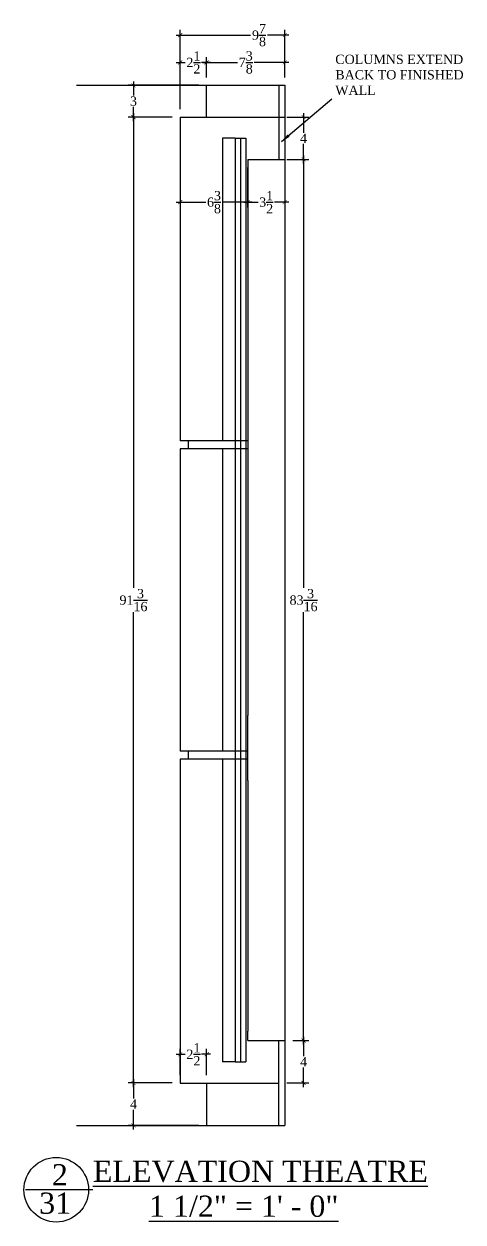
# Model space of a CAD drawing. Header units: inches. Extents: x -8 to 7069, y -18 to 1274.
# Drawn here: x 5334.5 to 5376, y 418.3 to 531.4 of the extents above; entities that cross this region are included whole.
import ezdxf

# ---------------------------------------------------------------- set-up
doc = ezdxf.new("R2010")
doc.units = ezdxf.units.IN
doc.header["$MEASUREMENT"] = 0
doc.layers.add('VIEWPORT', color=7, linetype='Continuous')
doc.styles.add('BOOKMAN', font='BOOKOS.TTF')
doc.dimstyles.new('SACHI-1-1-2', dxfattribs={"dimtxt": 0.875, "dimasz": 0.375, "dimexe": 0.5, "dimexo": 0.75, "dimgap": 0.09, "dimtad": 0, "dimtih": 1, "dimtoh": 1, "dimdec": 5, "dimzin": 3, "dimdsep": 46, "dimlunit": 5, "dimtxsty": 'BOOKMAN', "dimblk": 'ARCHTICK', "dimcen": 0, "dimdle": 0.375, "dimclrd": 5, "dimclre": 5, "dimclrt": 5, "dimadec": 1, "dimazin": 0, "dimtfac": 1, "dimtdec": 5, "dimtofl": 0, "dimtmove": 0, "dimatfit": 3, "dimfxl": 0, "dimtolj": 1, "dimtzin": 0, "dimarcsym": 0})

# ---------------------------------------------------------------- blocks, each defined once
blk = doc.blocks.new('_ARCHTICK')
at = {"color": 0, "linetype": 'ByBlock', "const_width": 0.15}
blk.add_lwpolyline([(-0.5, -0.5), (0.5, 0.5)], dxfattribs=at)
blk = doc.blocks.new('*D702')
at = {"layer": 'Defpoints', "color": 0}
for p in [(5349.27, 522.64), (5344.86, 431.45), (5349.27, 431.45)]:
    blk.add_point(p, dxfattribs=at)
at = {"layer": 'VIEWPORT', "color": 5, "lineweight": -2}
for p, q in [((5348.52, 522.64), (5344.36, 522.64)), ((5344.86, 523.01), (5344.86, 478.19)), ((5344.86, 431.07), (5344.86, 475.89)), ((5348.52, 431.45), (5344.36, 431.45))]:
    blk.add_line(p, q, dxfattribs=at)
at = {"layer": 'VIEWPORT', "color": 5, "lineweight": -2, "xscale": 0.375, "yscale": 0.375, "zscale": 0.375}
for p, rotation in [((5344.86, 522.64), 90), ((5344.86, 431.45), 270)]:
    blk.add_blockref('_ARCHTICK', p, dxfattribs=dict(at, rotation=rotation))
at = {"layer": 'VIEWPORT', "color": 5, "insert": (5344.86, 477.04), "char_height": 0.875, "attachment_point": 5, "style": 'BOOKMAN'}
blk.add_mtext('\\A1;91{\\H1.000000x;\\S3/16;}', dxfattribs=at)
blk = doc.blocks.new('*D703')
at = {"layer": 'Defpoints', "color": 0}
for p in [(5349.27, 431.45), (5344.86, 427.45), (5351.77, 427.45)]:
    blk.add_point(p, dxfattribs=at)
at = {"layer": 'VIEWPORT', "color": 5, "lineweight": -2}
for p, q in [((5348.52, 431.45), (5344.36, 431.45)), ((5344.86, 431.82), (5344.86, 429.98)), ((5344.86, 427.07), (5344.86, 428.92)), ((5351.02, 427.45), (5344.36, 427.45))]:
    blk.add_line(p, q, dxfattribs=at)
at = {"layer": 'VIEWPORT', "color": 5, "lineweight": -2, "xscale": 0.375, "yscale": 0.375, "zscale": 0.375}
for p, rotation in [((5344.86, 431.45), 90), ((5344.86, 427.45), 270)]:
    blk.add_blockref('_ARCHTICK', p, dxfattribs=dict(at, rotation=rotation))
at = {"layer": 'VIEWPORT', "color": 5, "insert": (5344.86, 429.45), "char_height": 0.875, "attachment_point": 5, "style": 'BOOKMAN'}
blk.add_mtext('\\A1;4', dxfattribs=at)
blk = doc.blocks.new('*D704')
at = {"layer": 'Defpoints', "color": 0}
for p in [(5344.86, 525.64), (5351.77, 525.64), (5349.27, 522.64)]:
    blk.add_point(p, dxfattribs=at)
at = {"layer": 'VIEWPORT', "color": 5, "lineweight": -2}
for p, q in [((5344.86, 526.01), (5344.86, 524.68)), ((5351.02, 525.64), (5344.36, 525.64)), ((5348.52, 522.64), (5344.36, 522.64)), ((5344.86, 522.26), (5344.86, 523.59))]:
    blk.add_line(p, q, dxfattribs=at)
at = {"layer": 'VIEWPORT', "color": 5, "lineweight": -2, "xscale": 0.375, "yscale": 0.375, "zscale": 0.375}
for p, rotation in [((5344.86, 525.64), 90), ((5344.86, 522.64), 270)]:
    blk.add_blockref('_ARCHTICK', p, dxfattribs=dict(at, rotation=rotation))
at = {"layer": 'VIEWPORT', "color": 5, "insert": (5344.86, 524.14), "char_height": 0.875, "attachment_point": 5, "style": 'BOOKMAN'}
blk.add_mtext('\\A1;3', dxfattribs=at)
blk = doc.blocks.new('*D705')
at = {"layer": 'Defpoints', "color": 0}
for p in [(5349.27, 518.64), (5355.64, 518.64), (5349.27, 514.61)]:
    blk.add_point(p, dxfattribs=at)
at = {"layer": 'VIEWPORT', "color": 5, "lineweight": -2}
for p, q in [((5349.27, 517.89), (5349.27, 514.11)), ((5355.64, 517.89), (5355.64, 514.11)), ((5348.89, 514.61), (5351.68, 514.61)), ((5356.02, 514.61), (5353.23, 514.61))]:
    blk.add_line(p, q, dxfattribs=at)
at = {"layer": 'VIEWPORT', "color": 5, "lineweight": -2, "xscale": 0.375, "yscale": 0.375, "zscale": 0.375, "rotation": 180}
blk.add_blockref('_ARCHTICK', (5349.27, 514.61), dxfattribs=at)
at = {"layer": 'VIEWPORT', "color": 5, "lineweight": -2, "xscale": 0.375, "yscale": 0.375, "zscale": 0.375}
blk.add_blockref('_ARCHTICK', (5355.64, 514.61), dxfattribs=at)
at = {"layer": 'VIEWPORT', "color": 5, "insert": (5352.46, 514.61), "char_height": 0.875, "attachment_point": 5, "style": 'BOOKMAN'}
blk.add_mtext('\\A1;6{\\H1.000000x;\\S3/8;}', dxfattribs=at)
blk = doc.blocks.new('*D706')
at = {"layer": 'Defpoints', "color": 0}
for p in [(5355.64, 518.64), (5359.14, 518.64), (5359.14, 514.61)]:
    blk.add_point(p, dxfattribs=at)
at = {"layer": 'VIEWPORT', "color": 5, "lineweight": -2}
for p, q in [((5355.64, 517.89), (5355.64, 514.11)), ((5359.14, 517.89), (5359.14, 514.11)), ((5355.27, 514.61), (5356.62, 514.61)), ((5359.52, 514.61), (5358.17, 514.61))]:
    blk.add_line(p, q, dxfattribs=at)
at = {"layer": 'VIEWPORT', "color": 5, "lineweight": -2, "xscale": 0.375, "yscale": 0.375, "zscale": 0.375, "rotation": 180}
blk.add_blockref('_ARCHTICK', (5355.64, 514.61), dxfattribs=at)
at = {"layer": 'VIEWPORT', "color": 5, "lineweight": -2, "xscale": 0.375, "yscale": 0.375, "zscale": 0.375}
blk.add_blockref('_ARCHTICK', (5359.14, 514.61), dxfattribs=at)
at = {"layer": 'VIEWPORT', "color": 5, "insert": (5357.39, 514.61), "char_height": 0.875, "attachment_point": 5, "style": 'BOOKMAN'}
blk.add_mtext('\\A1;3{\\H1.000000x;\\S1/2;}', dxfattribs=at)
blk = doc.blocks.new('*D707')
at = {"layer": 'Defpoints', "color": 0}
for p in [(5358.58, 522.64), (5358.58, 518.64), (5360.92, 518.64)]:
    blk.add_point(p, dxfattribs=at)
at = {"layer": 'VIEWPORT', "color": 5, "lineweight": -2}
for p, q in [((5359.33, 522.64), (5361.42, 522.64)), ((5360.92, 523.01), (5360.92, 521.16)), ((5360.92, 518.26), (5360.92, 520.11)), ((5359.33, 518.64), (5361.42, 518.64))]:
    blk.add_line(p, q, dxfattribs=at)
at = {"layer": 'VIEWPORT', "color": 5, "lineweight": -2, "xscale": 0.375, "yscale": 0.375, "zscale": 0.375}
for p, rotation in [((5360.92, 522.64), 90), ((5360.92, 518.64), 270)]:
    blk.add_blockref('_ARCHTICK', p, dxfattribs=dict(at, rotation=rotation))
at = {"layer": 'VIEWPORT', "color": 5, "insert": (5360.92, 520.64), "char_height": 0.875, "attachment_point": 5, "style": 'BOOKMAN'}
blk.add_mtext('\\A1;4', dxfattribs=at)
blk = doc.blocks.new('*D708')
at = {"layer": 'Defpoints', "color": 0}
for p in [(5358.58, 518.64), (5359.14, 435.45), (5360.92, 435.45)]:
    blk.add_point(p, dxfattribs=at)
at = {"layer": 'VIEWPORT', "color": 5, "lineweight": -2}
for p, q in [((5359.33, 518.64), (5361.42, 518.64)), ((5360.92, 519.01), (5360.92, 478.19)), ((5360.92, 435.07), (5360.92, 475.89)), ((5359.89, 435.45), (5361.42, 435.45))]:
    blk.add_line(p, q, dxfattribs=at)
at = {"layer": 'VIEWPORT', "color": 5, "lineweight": -2, "xscale": 0.375, "yscale": 0.375, "zscale": 0.375}
for p, rotation in [((5360.92, 518.64), 90), ((5360.92, 435.45), 270)]:
    blk.add_blockref('_ARCHTICK', p, dxfattribs=dict(at, rotation=rotation))
at = {"layer": 'VIEWPORT', "color": 5, "insert": (5360.92, 477.04), "char_height": 0.875, "attachment_point": 5, "style": 'BOOKMAN'}
blk.add_mtext('\\A1;83{\\H1.000000x;\\S3/16;}', dxfattribs=at)
blk = doc.blocks.new('*D709')
at = {"layer": 'Defpoints', "color": 0}
for p in [(5359.14, 435.45), (5358.58, 431.45), (5360.92, 431.45)]:
    blk.add_point(p, dxfattribs=at)
at = {"layer": 'VIEWPORT', "color": 5, "lineweight": -2}
for p, q in [((5360.92, 435.82), (5360.92, 433.98)), ((5359.89, 435.45), (5361.42, 435.45)), ((5360.92, 431.07), (5360.92, 432.92)), ((5359.33, 431.45), (5361.42, 431.45))]:
    blk.add_line(p, q, dxfattribs=at)
at = {"layer": 'VIEWPORT', "color": 5, "lineweight": -2, "xscale": 0.375, "yscale": 0.375, "zscale": 0.375}
for p, rotation in [((5360.92, 435.45), 90), ((5360.92, 431.45), 270)]:
    blk.add_blockref('_ARCHTICK', p, dxfattribs=dict(at, rotation=rotation))
at = {"layer": 'VIEWPORT', "color": 5, "insert": (5360.92, 433.45), "char_height": 0.875, "attachment_point": 5, "style": 'BOOKMAN'}
blk.add_mtext('\\A1;4', dxfattribs=at)
blk = doc.blocks.new('*D710')
at = {"layer": 'Defpoints', "color": 0}
for p in [(5351.77, 434.16), (5349.27, 431.45), (5351.77, 431.45)]:
    blk.add_point(p, dxfattribs=at)
at = {"layer": 'VIEWPORT', "color": 5, "lineweight": -2}
for p, q in [((5349.27, 432.2), (5349.27, 434.66)), ((5351.77, 432.2), (5351.77, 434.66)), ((5348.89, 434.16), (5349.74, 434.16)), ((5352.14, 434.16), (5351.29, 434.16))]:
    blk.add_line(p, q, dxfattribs=at)
at = {"layer": 'VIEWPORT', "color": 5, "lineweight": -2, "xscale": 0.375, "yscale": 0.375, "zscale": 0.375, "rotation": 180}
blk.add_blockref('_ARCHTICK', (5349.27, 434.16), dxfattribs=at)
at = {"layer": 'VIEWPORT', "color": 5, "lineweight": -2, "xscale": 0.375, "yscale": 0.375, "zscale": 0.375}
blk.add_blockref('_ARCHTICK', (5351.77, 434.16), dxfattribs=at)
at = {"layer": 'VIEWPORT', "color": 5, "insert": (5350.52, 434.16), "char_height": 0.875, "attachment_point": 5, "style": 'BOOKMAN'}
blk.add_mtext('\\A1;2{\\H1.000000x;\\S1/2;}', dxfattribs=at)
blk = doc.blocks.new('*D711')
at = {"layer": 'Defpoints', "color": 0}
for p in [(5359.14, 530.38), (5359.14, 525.64), (5349.27, 522.64)]:
    blk.add_point(p, dxfattribs=at)
at = {"layer": 'VIEWPORT', "color": 5, "lineweight": -2}
for p, q in [((5349.27, 523.39), (5349.27, 530.88)), ((5359.14, 526.39), (5359.14, 530.88)), ((5348.89, 530.38), (5355.92, 530.38)), ((5359.52, 530.38), (5357.51, 530.38))]:
    blk.add_line(p, q, dxfattribs=at)
at = {"layer": 'VIEWPORT', "color": 5, "lineweight": -2, "xscale": 0.375, "yscale": 0.375, "zscale": 0.375, "rotation": 180}
blk.add_blockref('_ARCHTICK', (5349.27, 530.38), dxfattribs=at)
at = {"layer": 'VIEWPORT', "color": 5, "lineweight": -2, "xscale": 0.375, "yscale": 0.375, "zscale": 0.375}
blk.add_blockref('_ARCHTICK', (5359.14, 530.38), dxfattribs=at)
at = {"layer": 'VIEWPORT', "color": 5, "insert": (5356.71, 530.38), "char_height": 0.875, "attachment_point": 5, "style": 'BOOKMAN'}
blk.add_mtext('\\A1;9{\\H1.000000x;\\S7/8;}', dxfattribs=at)
blk = doc.blocks.new('*D715')
at = {"layer": 'Defpoints', "color": 0}
for p in [(5359.14, 527.8), (5351.77, 525.64), (5359.14, 525.64)]:
    blk.add_point(p, dxfattribs=at)
at = {"layer": 'VIEWPORT', "color": 5, "lineweight": -2}
for p, q in [((5351.77, 526.39), (5351.77, 528.3)), ((5359.14, 526.39), (5359.14, 528.3)), ((5351.39, 527.8), (5354.68, 527.8)), ((5359.52, 527.8), (5356.24, 527.8))]:
    blk.add_line(p, q, dxfattribs=at)
at = {"layer": 'VIEWPORT', "color": 5, "lineweight": -2, "xscale": 0.375, "yscale": 0.375, "zscale": 0.375, "rotation": 180}
blk.add_blockref('_ARCHTICK', (5351.77, 527.8), dxfattribs=at)
at = {"layer": 'VIEWPORT', "color": 5, "lineweight": -2, "xscale": 0.375, "yscale": 0.375, "zscale": 0.375}
blk.add_blockref('_ARCHTICK', (5359.14, 527.8), dxfattribs=at)
at = {"layer": 'VIEWPORT', "color": 5, "insert": (5355.46, 527.8), "char_height": 0.875, "attachment_point": 5, "style": 'BOOKMAN'}
blk.add_mtext('\\A1;7{\\H1.000000x;\\S3/8;}', dxfattribs=at)
blk = doc.blocks.new('*D716')
at = {"layer": 'Defpoints', "color": 0}
for p in [(5349.27, 527.8), (5351.77, 525.64), (5349.27, 522.64)]:
    blk.add_point(p, dxfattribs=at)
at = {"layer": 'VIEWPORT', "color": 5, "lineweight": -2}
for p, q in [((5349.27, 523.39), (5349.27, 528.3)), ((5351.77, 526.39), (5351.77, 528.3)), ((5348.89, 527.8), (5349.74, 527.8)), ((5352.14, 527.8), (5351.29, 527.8))]:
    blk.add_line(p, q, dxfattribs=at)
at = {"layer": 'VIEWPORT', "color": 5, "lineweight": -2, "xscale": 0.375, "yscale": 0.375, "zscale": 0.375, "rotation": 180}
blk.add_blockref('_ARCHTICK', (5349.27, 527.8), dxfattribs=at)
at = {"layer": 'VIEWPORT', "color": 5, "lineweight": -2, "xscale": 0.375, "yscale": 0.375, "zscale": 0.375}
blk.add_blockref('_ARCHTICK', (5351.77, 527.8), dxfattribs=at)
at = {"layer": 'VIEWPORT', "color": 5, "insert": (5350.52, 527.8), "char_height": 0.875, "attachment_point": 5, "style": 'BOOKMAN'}
blk.add_mtext('\\A1;2{\\H1.000000x;\\S1/2;}', dxfattribs=at)

msp = doc.modelspace()

# ---------------------------------------------------------------- linework, layer by layer
msp.add_line((5341.029617, 421.371156), (5334.653187, 421.371156))
msp.add_circle((5337.568128, 421.371156), 3.048606)
at = {"layer": 'VIEWPORT'}
for p, q in [((5339.492165, 525.63624), (5359.144549, 525.63624)), ((5359.144549, 525.63624), (5359.144549, 427.44874)), ((5349.269549, 522.63624), (5349.269549, 492.07374)), ((5349.269549, 522.63624), (5359.144549, 522.63624)), ((5355.644549, 518.63624), (5359.144549, 518.63624)), ((5355.644549, 518.63624), (5355.644549, 489.32374)), ((5355.644549, 492.07374), (5349.269549, 492.07374)), ((5350.019549, 492.07374), (5350.019549, 491.32374)), ((5355.644549, 491.32374), (5349.269549, 491.32374)), ((5349.269549, 491.32374), (5349.269549, 462.76124)), ((5355.644549, 489.32374), (5355.644549, 466.156788)), ((5355.644549, 460.01124), (5355.644549, 466.156788)), ((5355.644549, 462.76124), (5349.269549, 462.76124)), ((5350.019549, 462.76124), (5350.019549, 462.01124)), ((5355.644549, 462.01124), (5349.269549, 462.01124)), ((5349.269549, 462.01124), (5349.269549, 431.44874)), ((5355.644549, 460.01124), (5355.644549, 436.344288)), ((5355.644549, 435.44874), (5355.644549, 436.344288)), ((5355.644549, 435.44874), (5359.144549, 435.44874)), ((5349.269549, 431.44874), (5358.582049, 431.44874)), ((5339.492165, 427.44874), (5359.144549, 427.44874))]:
    msp.add_line(p, q, dxfattribs=at)
at = {"layer": 'VIEWPORT', "color": 4}
for p, q in [((5351.769549, 522.63624), (5351.769549, 525.63624)), ((5358.582049, 525.63624), (5358.582049, 518.63624)), ((5358.582049, 427.44874), (5358.582049, 435.44874)), ((5351.769549, 431.44874), (5351.769549, 427.44874))]:
    msp.add_line(p, q, dxfattribs=at)
at = {"layer": 'VIEWPORT', "color": 251}
for p, q in [((5354.457049, 520.63624), (5353.269549, 520.63624)), ((5353.269549, 520.63624), (5353.269549, 492.07374)), ((5354.457049, 520.63624), (5355.457049, 520.63624)), ((5354.457049, 520.63624), (5354.457049, 492.07374)), ((5354.957049, 520.63624), (5354.957049, 433.44874)), ((5355.457049, 520.63624), (5355.457049, 433.44874)), ((5354.457049, 492.07374), (5354.457049, 462.76124)), ((5353.269549, 491.32374), (5353.269549, 462.76124)), ((5354.457049, 462.76124), (5354.457049, 433.44874)), ((5353.269549, 462.01124), (5353.269549, 433.44874)), ((5354.457049, 433.44874), (5353.269549, 433.44874)), ((5354.457049, 433.44874), (5355.457049, 433.44874))]:
    msp.add_line(p, q, dxfattribs=at)

# ---------------------------------------------------------------- texts
at = {"char_height": 2, "attachment_point": 1, "style": 'BOOKMAN'}
for s, insert, width in [('2', (5337.15111, 423.783254), 2.23220125), ('{\\LELEVATION THEATRE}', (5341.028566, 424.114527), 53.87060253), ('31', (5335.952165, 421.105303), 2.23220125), ('{\\L1 1/2" = 1\' - 0"}', (5346.323904, 420.81765), 47.13222291)]:
    msp.add_mtext(s, dxfattribs=dict(at, insert=insert, width=width))
at = {"layer": 'VIEWPORT', "insert": (5363.913461, 528.528989), "char_height": 0.875, "width": 12.08889254, "attachment_point": 1, "style": 'BOOKMAN'}
msp.add_mtext('COLUMNS EXTEND BACK TO FINISHED WALL', dxfattribs=at)

# ---------------------------------------------------------------- dimensions: what is measured, and where the dimension line sits
at = {"layer": 'VIEWPORT'}
dim = msp.add_linear_dim(base=(5359.144549, 530.379287), p1=(5349.269549, 522.63624), p2=(5359.144549, 525.63624), dimstyle='SACHI-1-1-2', dxfattribs=at)
dim.commit()
dim.dimension.update_dxf_attribs({"geometry": '*D711', "text_midpoint": (5356.713545, 530.379287), "dimtype": 160})
at = {"layer": 'VIEWPORT', "color": 4}
dim = msp.add_linear_dim(base=(5349.269549, 527.796482), p1=(5351.769549, 525.63624), p2=(5349.269549, 522.63624), dimstyle='SACHI-1-1-2', override={"dimtmove": 1}, dxfattribs=at)
dim.commit()
dim.dimension.update_dxf_attribs({"geometry": '*D716', "text_midpoint": (5350.519549, 527.796482)})
dim = msp.add_linear_dim(base=(5359.144549, 527.796482), p1=(5351.769549, 525.63624), p2=(5359.144549, 525.63624), dimstyle='SACHI-1-1-2', dxfattribs=at)
dim.commit()
dim.dimension.update_dxf_attribs({"geometry": '*D715', "text_midpoint": (5355.457049, 527.796482)})
at = {"layer": 'VIEWPORT'}
for base, p1, p2, picture, middle in [((5344.86303, 525.63624), (5349.269549, 522.63624), (5351.769549, 525.63624), '*D704', (5344.86303, 524.13624)), ((5360.915593, 435.44874), (5358.582049, 518.63624), (5359.144549, 435.44874), '*D708', (5360.915593, 477.04249)), ((5360.915593, 431.44874), (5359.144549, 435.44874), (5358.582049, 431.44874), '*D709', (5360.915593, 433.44874)), ((5344.86303, 427.44874), (5349.269549, 431.44874), (5351.769549, 427.44874), '*D703', (5344.86303, 429.44874))]:
    dim = msp.add_linear_dim(base=base, p1=p1, p2=p2, angle=90, dimstyle='SACHI-1-1-2', override={"dimtmove": 1}, dxfattribs=at)
    dim.commit()
    dim.dimension.update_dxf_attribs({"geometry": picture, "text_midpoint": middle})
for base, p1, p2, picture, middle in [((5344.86303, 431.44874), (5349.269549, 522.63624), (5349.269549, 431.44874), '*D702', (5344.86303, 477.04249)), ((5360.915593, 518.63624), (5358.582049, 522.63624), (5358.582049, 518.63624), '*D707', (5360.915593, 520.63624))]:
    dim = msp.add_linear_dim(base=base, p1=p1, p2=p2, angle=90, dimstyle='SACHI-1-1-2', dxfattribs=at)
    dim.commit()
    dim.dimension.update_dxf_attribs({"geometry": picture, "text_midpoint": middle})
for base, p1, p2, picture, middle in [((5349.269549, 514.613549), (5355.644549, 518.63624), (5349.269549, 518.63624), '*D705', (5352.457049, 514.613549)), ((5351.769549, 434.156023), (5349.269549, 431.44874), (5351.769549, 431.44874), '*D710', (5350.519549, 434.156023))]:
    dim = msp.add_linear_dim(base=base, p1=p1, p2=p2, dimstyle='SACHI-1-1-2', dxfattribs=at)
    dim.commit()
    dim.dimension.update_dxf_attribs({"geometry": picture, "text_midpoint": middle})
dim = msp.add_linear_dim(base=(5359.144549, 514.613549), p1=(5355.644549, 518.63624), p2=(5359.144549, 518.63624), dimstyle='SACHI-1-1-2', override={"dimtmove": 1}, dxfattribs=at)
dim.commit()
dim.dimension.update_dxf_attribs({"geometry": '*D706', "text_midpoint": (5357.394549, 514.613549)})

# ---------------------------------------------------------------- leaders
msp.add_leader([(5358.841791, 520.318776), (5363.603013, 524.37556)], dimstyle='SACHI-1-1-2', override={"dimasz": 0.875, "dimgap": 0.09, "dimtad": 0, "dimclrd": 256}, dxfattribs=at)

doc.saveas('drawing.dxf')
